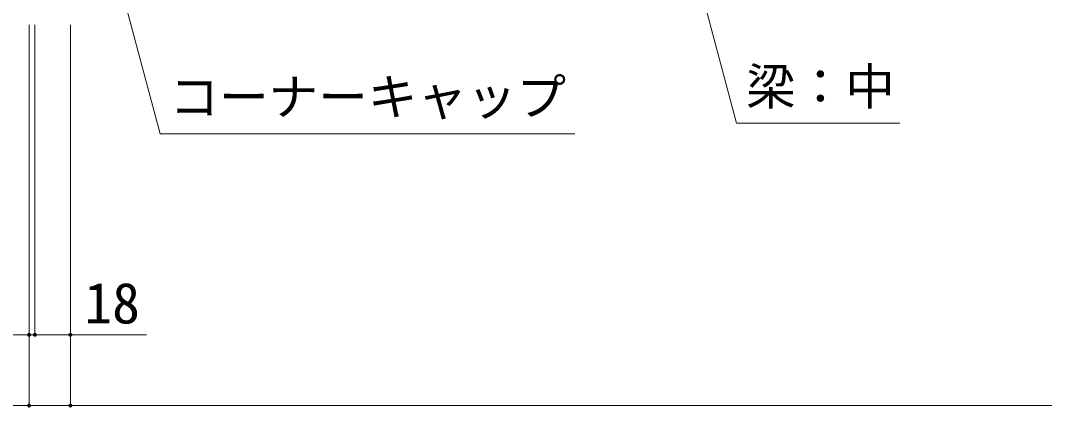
# Model space of a CAD drawing. Units: millimetres, scale not verified. Extents: x -9998 to 10002, y -6925 to 6925.
# Drawn here: x -4995 to -2826, y -892 to -72 of the extents above; entities that cross this region are included whole.
import ezdxf
from ezdxf.enums import TextEntityAlignment as Align

# ---------------------------------------------------------------- set-up
doc = ezdxf.new("R2010")
doc.units = ezdxf.units.MM
doc.header["$LTSCALE"] = 50
for name, color, linetype, lineweight in [('0-4_1-7', 7, 'Continuous', 9), ('0-5_1-8', 4, 'Continuous', 9), ('1-9_2-7', 7, 'Continuous', 9), ('2-B_2-8', 3, 'Continuous', 9)]:
    doc.layers.add(name, color=color, linetype=linetype, lineweight=lineweight)
doc.styles.add('ＭＳ ゴシック', font='')
doc.styles.get('ＭＳ ゴシック').set_extended_font_data('MS Gothic')

msp = doc.modelspace()

# ---------------------------------------------------------------- linework, layer by layer
at = {"layer": '1-9_2-7', "color": 3}
for p, q in [((-4976.6, -888.13), (-4976.6, -81.56)), ((-4964.1, -738.13), (-4964.1, -81.56)), ((-4889.1, -888.13), (-4889.1, -81.56)), ((-4976.6, -738.13), (-5070.86, -738.13)), ((-4976.6, -738.13), (-4964.1, -738.13)), ((-4964.1, -738.13), (-4889.1, -738.13)), ((-4889.1, -738.13), (-4727.71, -738.13)), ((-4976.6, -888.13), (-5156.58, -888.13)), ((-4889.1, -888.13), (-4976.6, -888.13)), ((5385.9, -888.13), (-4889.1, -888.13))]:
    msp.add_line(p, q, dxfattribs=at)
at = {"layer": '1-9_2-7'}
for points in [[(-4980.69, -737.35), (-4976.6, -738.13), (-4980.75, -737.87)], [(-4980.56, -736.85), (-4976.6, -738.13), (-4980.69, -737.35)], [(-4980.37, -736.36), (-4976.6, -738.13), (-4980.56, -736.85)], [(-4980.11, -735.9), (-4976.6, -738.13), (-4980.37, -736.36)], [(-4979.81, -735.48), (-4976.6, -738.13), (-4980.11, -735.9)], [(-4979.45, -735.1), (-4976.6, -738.13), (-4979.81, -735.48)], [(-4979.05, -734.76), (-4976.6, -738.13), (-4979.45, -735.1)], [(-4978.6, -734.48), (-4976.6, -738.13), (-4979.05, -734.76)], [(-4978.13, -734.26), (-4976.6, -738.13), (-4978.6, -734.48)], [(-4977.63, -734.1), (-4976.6, -738.13), (-4978.13, -734.26)], [(-4977.12, -734), (-4976.6, -738.13), (-4977.63, -734.1)], [(-4977.12, -734), (-4976.6, -733.97), (-4976.6, -738.13)], [(-4976.6, -733.97), (-4972.43, -738.13), (-4976.6, -738.13)], [(-4976.33, -733.98), (-4972.43, -738.13), (-4976.6, -733.97)], [(-4975.82, -734.04), (-4972.43, -738.13), (-4976.33, -733.98)], [(-4975.31, -734.17), (-4972.43, -738.13), (-4975.82, -734.04)], [(-4974.82, -734.36), (-4972.43, -738.13), (-4975.31, -734.17)], [(-4974.36, -734.62), (-4972.43, -738.13), (-4974.82, -734.36)], [(-4973.94, -734.92), (-4972.43, -738.13), (-4974.36, -734.62)], [(-4973.56, -735.28), (-4972.43, -738.13), (-4973.94, -734.92)], [(-4973.23, -735.69), (-4972.43, -738.13), (-4973.56, -735.28)], [(-4972.95, -736.13), (-4972.43, -738.13), (-4973.23, -735.69)], [(-4972.72, -736.6), (-4972.43, -738.13), (-4972.95, -736.13)], [(-4972.56, -737.1), (-4972.43, -738.13), (-4972.72, -736.6)], [(-4972.56, -737.1), (-4972.46, -737.61), (-4972.43, -738.13)], [(-4968.19, -737.35), (-4964.1, -738.13), (-4968.25, -737.87)], [(-4968.06, -736.85), (-4964.1, -738.13), (-4968.19, -737.35)], [(-4967.87, -736.36), (-4964.1, -738.13), (-4968.06, -736.85)], [(-4967.61, -735.9), (-4964.1, -738.13), (-4967.87, -736.36)], [(-4967.31, -735.48), (-4964.1, -738.13), (-4967.61, -735.9)], [(-4966.95, -735.1), (-4964.1, -738.13), (-4967.31, -735.48)], [(-4966.55, -734.76), (-4964.1, -738.13), (-4966.95, -735.1)], [(-4966.1, -734.48), (-4964.1, -738.13), (-4966.55, -734.76)], [(-4965.63, -734.26), (-4964.1, -738.13), (-4966.1, -734.48)], [(-4965.13, -734.1), (-4964.1, -738.13), (-4965.63, -734.26)], [(-4964.62, -734), (-4964.1, -738.13), (-4965.13, -734.1)], [(-4964.62, -734), (-4964.1, -733.97), (-4964.1, -738.13)], [(-4964.1, -733.97), (-4959.93, -738.13), (-4964.1, -738.13)], [(-4963.83, -733.98), (-4959.93, -738.13), (-4964.1, -733.97)], [(-4963.32, -734.04), (-4959.93, -738.13), (-4963.83, -733.98)], [(-4962.81, -734.17), (-4959.93, -738.13), (-4963.32, -734.04)], [(-4962.32, -734.36), (-4959.93, -738.13), (-4962.81, -734.17)], [(-4961.86, -734.62), (-4959.93, -738.13), (-4962.32, -734.36)], [(-4961.44, -734.92), (-4959.93, -738.13), (-4961.86, -734.62)], [(-4961.06, -735.28), (-4959.93, -738.13), (-4961.44, -734.92)], [(-4960.73, -735.69), (-4959.93, -738.13), (-4961.06, -735.28)], [(-4960.45, -736.13), (-4959.93, -738.13), (-4960.73, -735.69)], [(-4960.22, -736.6), (-4959.93, -738.13), (-4960.45, -736.13)], [(-4960.06, -737.1), (-4959.93, -738.13), (-4960.22, -736.6)], [(-4960.06, -737.1), (-4959.96, -737.61), (-4959.93, -738.13)], [(-4893.19, -737.35), (-4889.1, -738.13), (-4893.25, -737.87)], [(-4893.06, -736.85), (-4889.1, -738.13), (-4893.19, -737.35)], [(-4892.87, -736.36), (-4889.1, -738.13), (-4893.06, -736.85)], [(-4892.61, -735.9), (-4889.1, -738.13), (-4892.87, -736.36)], [(-4892.31, -735.48), (-4889.1, -738.13), (-4892.61, -735.9)], [(-4891.95, -735.1), (-4889.1, -738.13), (-4892.31, -735.48)], [(-4891.55, -734.76), (-4889.1, -738.13), (-4891.95, -735.1)], [(-4891.1, -734.48), (-4889.1, -738.13), (-4891.55, -734.76)], [(-4890.63, -734.26), (-4889.1, -738.13), (-4891.1, -734.48)], [(-4890.13, -734.1), (-4889.1, -738.13), (-4890.63, -734.26)], [(-4889.62, -734), (-4889.1, -738.13), (-4890.13, -734.1)], [(-4889.62, -734), (-4889.1, -733.97), (-4889.1, -738.13)], [(-4889.1, -733.97), (-4884.93, -738.13), (-4889.1, -738.13)], [(-4888.83, -733.98), (-4884.93, -738.13), (-4889.1, -733.97)], [(-4888.32, -734.04), (-4884.93, -738.13), (-4888.83, -733.98)], [(-4887.81, -734.17), (-4884.93, -738.13), (-4888.32, -734.04)], [(-4887.32, -734.36), (-4884.93, -738.13), (-4887.81, -734.17)], [(-4886.86, -734.62), (-4884.93, -738.13), (-4887.32, -734.36)], [(-4886.44, -734.92), (-4884.93, -738.13), (-4886.86, -734.62)], [(-4886.06, -735.28), (-4884.93, -738.13), (-4886.44, -734.92)], [(-4885.73, -735.69), (-4884.93, -738.13), (-4886.06, -735.28)], [(-4885.45, -736.13), (-4884.93, -738.13), (-4885.73, -735.69)], [(-4885.22, -736.6), (-4884.93, -738.13), (-4885.45, -736.13)], [(-4885.06, -737.1), (-4884.93, -738.13), (-4885.22, -736.6)], [(-4885.06, -737.1), (-4884.96, -737.61), (-4884.93, -738.13)], [(-4980.75, -737.87), (-4976.6, -738.13), (-4980.76, -738.13)], [(-4980.76, -738.13), (-4980.63, -739.17), (-4980.73, -738.66)], [(-4980.76, -738.13), (-4980.47, -739.67), (-4980.63, -739.17)], [(-4976.6, -738.13), (-4980.47, -739.67), (-4980.76, -738.13)], [(-4976.6, -738.13), (-4980.25, -740.14), (-4980.47, -739.67)], [(-4976.6, -738.13), (-4979.97, -740.58), (-4980.25, -740.14)], [(-4976.6, -738.13), (-4979.63, -740.99), (-4979.97, -740.58)], [(-4976.6, -738.13), (-4979.25, -741.35), (-4979.63, -740.99)], [(-4976.6, -738.13), (-4978.83, -741.65), (-4979.25, -741.35)], [(-4976.6, -738.13), (-4978.37, -741.9), (-4978.83, -741.65)], [(-4976.6, -738.13), (-4977.88, -742.1), (-4978.37, -741.9)], [(-4976.6, -738.13), (-4977.38, -742.23), (-4977.88, -742.1)], [(-4976.6, -738.13), (-4976.86, -742.29), (-4977.38, -742.23)], [(-4976.6, -738.13), (-4976.6, -742.3), (-4976.86, -742.29)], [(-4976.6, -738.13), (-4976.07, -742.27), (-4976.6, -742.3)], [(-4976.6, -738.13), (-4975.56, -742.17), (-4976.07, -742.27)], [(-4972.43, -738.13), (-4975.56, -742.17), (-4976.6, -738.13)], [(-4972.43, -738.13), (-4975.06, -742.01), (-4975.56, -742.17)], [(-4972.43, -738.13), (-4974.59, -741.79), (-4975.06, -742.01)], [(-4972.43, -738.13), (-4974.15, -741.51), (-4974.59, -741.79)], [(-4972.43, -738.13), (-4973.74, -741.17), (-4974.15, -741.51)], [(-4972.43, -738.13), (-4973.39, -740.79), (-4973.74, -741.17)], [(-4972.43, -738.13), (-4973.08, -740.37), (-4973.39, -740.79)], [(-4972.43, -738.13), (-4972.83, -739.91), (-4973.08, -740.37)], [(-4972.43, -738.13), (-4972.63, -739.42), (-4972.83, -739.91)], [(-4972.43, -738.13), (-4972.5, -738.92), (-4972.63, -739.42)], [(-4972.43, -738.13), (-4972.44, -738.4), (-4972.5, -738.92)], [(-4968.25, -737.87), (-4964.1, -738.13), (-4968.26, -738.13)], [(-4968.26, -738.13), (-4968.13, -739.17), (-4968.23, -738.66)], [(-4968.26, -738.13), (-4967.97, -739.67), (-4968.13, -739.17)], [(-4964.1, -738.13), (-4967.97, -739.67), (-4968.26, -738.13)], [(-4964.1, -738.13), (-4967.75, -740.14), (-4967.97, -739.67)], [(-4964.1, -738.13), (-4967.47, -740.58), (-4967.75, -740.14)], [(-4964.1, -738.13), (-4967.13, -740.99), (-4967.47, -740.58)], [(-4964.1, -738.13), (-4966.75, -741.35), (-4967.13, -740.99)], [(-4964.1, -738.13), (-4966.33, -741.65), (-4966.75, -741.35)], [(-4964.1, -738.13), (-4965.87, -741.9), (-4966.33, -741.65)], [(-4964.1, -738.13), (-4965.38, -742.1), (-4965.87, -741.9)], [(-4964.1, -738.13), (-4964.88, -742.23), (-4965.38, -742.1)], [(-4964.1, -738.13), (-4964.36, -742.29), (-4964.88, -742.23)], [(-4964.1, -738.13), (-4964.1, -742.3), (-4964.36, -742.29)], [(-4964.1, -738.13), (-4963.57, -742.27), (-4964.1, -742.3)], [(-4964.1, -738.13), (-4963.06, -742.17), (-4963.57, -742.27)], [(-4959.93, -738.13), (-4963.06, -742.17), (-4964.1, -738.13)], [(-4959.93, -738.13), (-4962.56, -742.01), (-4963.06, -742.17)], [(-4959.93, -738.13), (-4962.09, -741.79), (-4962.56, -742.01)], [(-4959.93, -738.13), (-4961.65, -741.51), (-4962.09, -741.79)], [(-4959.93, -738.13), (-4961.24, -741.17), (-4961.65, -741.51)], [(-4959.93, -738.13), (-4960.89, -740.79), (-4961.24, -741.17)], [(-4959.93, -738.13), (-4960.58, -740.37), (-4960.89, -740.79)], [(-4959.93, -738.13), (-4960.33, -739.91), (-4960.58, -740.37)], [(-4959.93, -738.13), (-4960.13, -739.42), (-4960.33, -739.91)], [(-4959.93, -738.13), (-4960, -738.92), (-4960.13, -739.42)], [(-4959.93, -738.13), (-4959.94, -738.4), (-4960, -738.92)], [(-4893.25, -737.87), (-4889.1, -738.13), (-4893.26, -738.13)], [(-4893.26, -738.13), (-4893.13, -739.17), (-4893.23, -738.66)], [(-4893.26, -738.13), (-4892.97, -739.67), (-4893.13, -739.17)], [(-4889.1, -738.13), (-4892.97, -739.67), (-4893.26, -738.13)], [(-4889.1, -738.13), (-4892.75, -740.14), (-4892.97, -739.67)], [(-4889.1, -738.13), (-4892.47, -740.58), (-4892.75, -740.14)], [(-4889.1, -738.13), (-4892.13, -740.99), (-4892.47, -740.58)], [(-4889.1, -738.13), (-4891.75, -741.35), (-4892.13, -740.99)], [(-4889.1, -738.13), (-4891.33, -741.65), (-4891.75, -741.35)], [(-4889.1, -738.13), (-4890.87, -741.9), (-4891.33, -741.65)], [(-4889.1, -738.13), (-4890.38, -742.1), (-4890.87, -741.9)], [(-4889.1, -738.13), (-4889.88, -742.23), (-4890.38, -742.1)], [(-4889.1, -738.13), (-4889.36, -742.29), (-4889.88, -742.23)], [(-4889.1, -738.13), (-4889.1, -742.3), (-4889.36, -742.29)], [(-4889.1, -738.13), (-4888.57, -742.27), (-4889.1, -742.3)], [(-4889.1, -738.13), (-4888.06, -742.17), (-4888.57, -742.27)], [(-4884.93, -738.13), (-4888.06, -742.17), (-4889.1, -738.13)], [(-4884.93, -738.13), (-4887.56, -742.01), (-4888.06, -742.17)], [(-4884.93, -738.13), (-4887.09, -741.79), (-4887.56, -742.01)], [(-4884.93, -738.13), (-4886.65, -741.51), (-4887.09, -741.79)], [(-4884.93, -738.13), (-4886.24, -741.17), (-4886.65, -741.51)], [(-4884.93, -738.13), (-4885.89, -740.79), (-4886.24, -741.17)], [(-4884.93, -738.13), (-4885.58, -740.37), (-4885.89, -740.79)], [(-4884.93, -738.13), (-4885.33, -739.91), (-4885.58, -740.37)], [(-4884.93, -738.13), (-4885.13, -739.42), (-4885.33, -739.91)], [(-4884.93, -738.13), (-4885, -738.92), (-4885.13, -739.42)], [(-4884.93, -738.13), (-4884.94, -738.4), (-4885, -738.92)], [(-4980.75, -887.87), (-4976.6, -888.13), (-4980.76, -888.13)], [(-4980.76, -888.13), (-4980.63, -889.17), (-4980.73, -888.66)], [(-4980.76, -888.13), (-4980.47, -889.67), (-4980.63, -889.17)], [(-4976.6, -888.13), (-4980.47, -889.67), (-4980.76, -888.13)], [(-4980.69, -887.35), (-4976.6, -888.13), (-4980.75, -887.87)], [(-4980.56, -886.85), (-4976.6, -888.13), (-4980.69, -887.35)], [(-4980.37, -886.36), (-4976.6, -888.13), (-4980.56, -886.85)], [(-4976.6, -888.13), (-4980.25, -890.14), (-4980.47, -889.67)], [(-4980.11, -885.9), (-4976.6, -888.13), (-4980.37, -886.36)], [(-4976.6, -888.13), (-4979.97, -890.58), (-4980.25, -890.14)], [(-4979.81, -885.48), (-4976.6, -888.13), (-4980.11, -885.9)], [(-4976.6, -888.13), (-4979.63, -890.99), (-4979.97, -890.58)], [(-4979.45, -885.1), (-4976.6, -888.13), (-4979.81, -885.48)], [(-4976.6, -888.13), (-4979.25, -891.35), (-4979.63, -890.99)], [(-4979.05, -884.76), (-4976.6, -888.13), (-4979.45, -885.1)], [(-4976.6, -888.13), (-4978.83, -891.65), (-4979.25, -891.35)], [(-4978.6, -884.48), (-4976.6, -888.13), (-4979.05, -884.76)], [(-4976.6, -888.13), (-4978.37, -891.9), (-4978.83, -891.65)], [(-4978.13, -884.26), (-4976.6, -888.13), (-4978.6, -884.48)], [(-4976.6, -888.13), (-4977.88, -892.1), (-4978.37, -891.9)], [(-4977.63, -884.1), (-4976.6, -888.13), (-4978.13, -884.26)], [(-4976.6, -888.13), (-4977.38, -892.23), (-4977.88, -892.1)], [(-4977.12, -884), (-4976.6, -888.13), (-4977.63, -884.1)], [(-4976.6, -888.13), (-4976.86, -892.29), (-4977.38, -892.23)], [(-4977.12, -884), (-4976.6, -883.97), (-4976.6, -888.13)], [(-4976.6, -888.13), (-4976.6, -892.3), (-4976.86, -892.29)], [(-4976.6, -883.97), (-4972.43, -888.13), (-4976.6, -888.13)], [(-4976.33, -883.98), (-4972.43, -888.13), (-4976.6, -883.97)], [(-4976.6, -888.13), (-4976.07, -892.27), (-4976.6, -892.3)], [(-4976.6, -888.13), (-4975.56, -892.17), (-4976.07, -892.27)], [(-4972.43, -888.13), (-4975.56, -892.17), (-4976.6, -888.13)], [(-4975.82, -884.04), (-4972.43, -888.13), (-4976.33, -883.98)], [(-4975.31, -884.17), (-4972.43, -888.13), (-4975.82, -884.04)], [(-4972.43, -888.13), (-4975.06, -892.01), (-4975.56, -892.17)], [(-4974.82, -884.36), (-4972.43, -888.13), (-4975.31, -884.17)], [(-4972.43, -888.13), (-4974.59, -891.79), (-4975.06, -892.01)], [(-4974.36, -884.62), (-4972.43, -888.13), (-4974.82, -884.36)], [(-4972.43, -888.13), (-4974.15, -891.51), (-4974.59, -891.79)], [(-4973.94, -884.92), (-4972.43, -888.13), (-4974.36, -884.62)], [(-4972.43, -888.13), (-4973.74, -891.17), (-4974.15, -891.51)], [(-4973.56, -885.28), (-4972.43, -888.13), (-4973.94, -884.92)], [(-4972.43, -888.13), (-4973.39, -890.79), (-4973.74, -891.17)], [(-4973.23, -885.69), (-4972.43, -888.13), (-4973.56, -885.28)], [(-4972.43, -888.13), (-4973.08, -890.37), (-4973.39, -890.79)], [(-4972.95, -886.13), (-4972.43, -888.13), (-4973.23, -885.69)], [(-4972.43, -888.13), (-4972.83, -889.91), (-4973.08, -890.37)], [(-4972.72, -886.6), (-4972.43, -888.13), (-4972.95, -886.13)], [(-4972.43, -888.13), (-4972.63, -889.42), (-4972.83, -889.91)], [(-4972.56, -887.1), (-4972.43, -888.13), (-4972.72, -886.6)], [(-4972.43, -888.13), (-4972.5, -888.92), (-4972.63, -889.42)], [(-4972.56, -887.1), (-4972.46, -887.61), (-4972.43, -888.13)], [(-4972.43, -888.13), (-4972.44, -888.4), (-4972.5, -888.92)], [(-4893.25, -887.87), (-4889.1, -888.13), (-4893.26, -888.13)], [(-4893.26, -888.13), (-4893.13, -889.17), (-4893.23, -888.66)], [(-4893.26, -888.13), (-4892.97, -889.67), (-4893.13, -889.17)], [(-4889.1, -888.13), (-4892.97, -889.67), (-4893.26, -888.13)], [(-4893.19, -887.35), (-4889.1, -888.13), (-4893.25, -887.87)], [(-4893.06, -886.85), (-4889.1, -888.13), (-4893.19, -887.35)], [(-4892.87, -886.36), (-4889.1, -888.13), (-4893.06, -886.85)], [(-4889.1, -888.13), (-4892.75, -890.14), (-4892.97, -889.67)], [(-4892.61, -885.9), (-4889.1, -888.13), (-4892.87, -886.36)], [(-4889.1, -888.13), (-4892.47, -890.58), (-4892.75, -890.14)], [(-4892.31, -885.48), (-4889.1, -888.13), (-4892.61, -885.9)], [(-4889.1, -888.13), (-4892.13, -890.99), (-4892.47, -890.58)], [(-4891.95, -885.1), (-4889.1, -888.13), (-4892.31, -885.48)], [(-4889.1, -888.13), (-4891.75, -891.35), (-4892.13, -890.99)], [(-4891.55, -884.76), (-4889.1, -888.13), (-4891.95, -885.1)], [(-4889.1, -888.13), (-4891.33, -891.65), (-4891.75, -891.35)], [(-4891.1, -884.48), (-4889.1, -888.13), (-4891.55, -884.76)], [(-4889.1, -888.13), (-4890.87, -891.9), (-4891.33, -891.65)], [(-4890.63, -884.26), (-4889.1, -888.13), (-4891.1, -884.48)], [(-4889.1, -888.13), (-4890.38, -892.1), (-4890.87, -891.9)], [(-4890.13, -884.1), (-4889.1, -888.13), (-4890.63, -884.26)], [(-4889.1, -888.13), (-4889.88, -892.23), (-4890.38, -892.1)], [(-4889.62, -884), (-4889.1, -888.13), (-4890.13, -884.1)], [(-4889.1, -888.13), (-4889.36, -892.29), (-4889.88, -892.23)], [(-4889.62, -884), (-4889.1, -883.97), (-4889.1, -888.13)], [(-4889.1, -888.13), (-4889.1, -892.3), (-4889.36, -892.29)], [(-4889.1, -883.97), (-4884.93, -888.13), (-4889.1, -888.13)], [(-4888.83, -883.98), (-4884.93, -888.13), (-4889.1, -883.97)], [(-4889.1, -888.13), (-4888.57, -892.27), (-4889.1, -892.3)], [(-4889.1, -888.13), (-4888.06, -892.17), (-4888.57, -892.27)], [(-4884.93, -888.13), (-4888.06, -892.17), (-4889.1, -888.13)], [(-4888.32, -884.04), (-4884.93, -888.13), (-4888.83, -883.98)], [(-4887.81, -884.17), (-4884.93, -888.13), (-4888.32, -884.04)], [(-4884.93, -888.13), (-4887.56, -892.01), (-4888.06, -892.17)], [(-4887.32, -884.36), (-4884.93, -888.13), (-4887.81, -884.17)], [(-4884.93, -888.13), (-4887.09, -891.79), (-4887.56, -892.01)], [(-4886.86, -884.62), (-4884.93, -888.13), (-4887.32, -884.36)], [(-4884.93, -888.13), (-4886.65, -891.51), (-4887.09, -891.79)], [(-4886.44, -884.92), (-4884.93, -888.13), (-4886.86, -884.62)], [(-4884.93, -888.13), (-4886.24, -891.17), (-4886.65, -891.51)], [(-4886.06, -885.28), (-4884.93, -888.13), (-4886.44, -884.92)], [(-4884.93, -888.13), (-4885.89, -890.79), (-4886.24, -891.17)], [(-4885.73, -885.69), (-4884.93, -888.13), (-4886.06, -885.28)], [(-4884.93, -888.13), (-4885.58, -890.37), (-4885.89, -890.79)], [(-4885.45, -886.13), (-4884.93, -888.13), (-4885.73, -885.69)], [(-4884.93, -888.13), (-4885.33, -889.91), (-4885.58, -890.37)], [(-4885.22, -886.6), (-4884.93, -888.13), (-4885.45, -886.13)], [(-4884.93, -888.13), (-4885.13, -889.42), (-4885.33, -889.91)], [(-4885.06, -887.1), (-4884.93, -888.13), (-4885.22, -886.6)], [(-4884.93, -888.13), (-4885, -888.92), (-4885.13, -889.42)], [(-4885.06, -887.1), (-4884.96, -887.61), (-4884.93, -888.13)], [(-4884.93, -888.13), (-4884.94, -888.4), (-4885, -888.92)]]:
    msp.add_solid(points, dxfattribs=at)
at = {"layer": '2-B_2-8'}
for p, q in [((-3583.46, 104.42), (-3477.77, -290.03)), ((-4781.95, -2.68), (-4699.04, -312.1)), ((-3131.79, -290.03), (-3477.77, -290.03)), ((-3820.38, -312.1), (-4699.04, -312.1))]:
    msp.add_line(p, q, dxfattribs=at)

# ---------------------------------------------------------------- texts
at = {"layer": '0-4_1-7', "color": 4, "style": 'ＭＳ ゴシック'}
msp.add_text('18', height=86.51, dxfattribs=at).set_placement((-4859.44, -740.14), align=Align.BOTTOM_LEFT)
at = {"layer": '0-5_1-8', "style": 'ＭＳ ゴシック'}
for s, p in [('梁：中', (-3457.77, -273.55)), ('コーナーキャップ', (-4679.04, -295.62))]:
    msp.add_text(s, height=76.98, dxfattribs=at).set_placement(p, align=Align.BOTTOM_LEFT)

doc.saveas('drawing.dxf')
